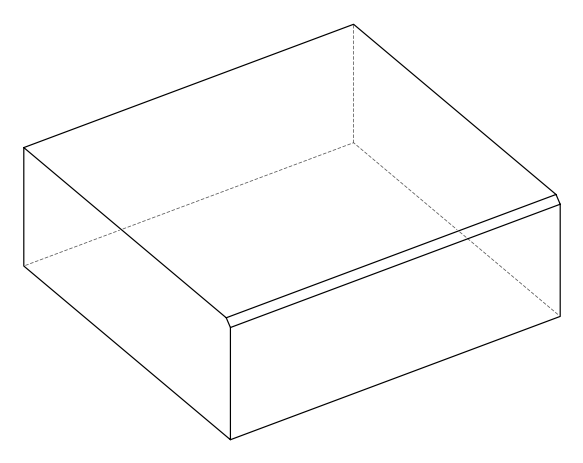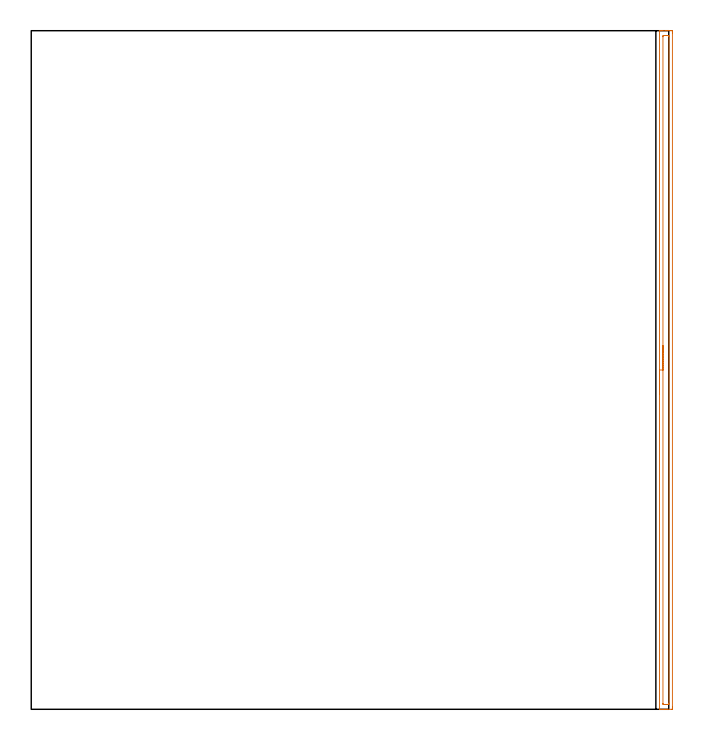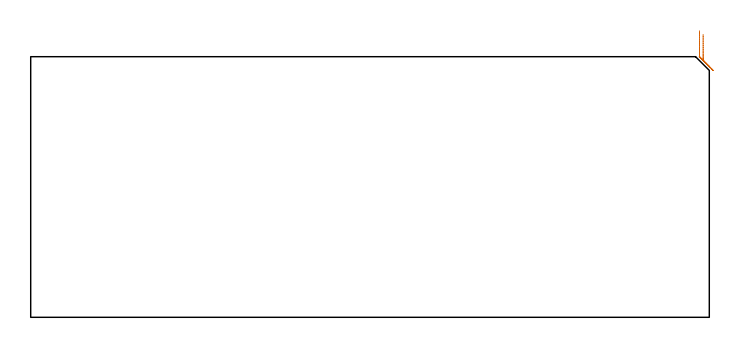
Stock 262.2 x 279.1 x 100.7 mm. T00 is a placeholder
(PLAN: 1 operations, 0 tool changes, 4.7 min)
(1 AREA_MILL | FG_CHAMFER_SURFACE | UGT0205_001 | 4.65 min | 3925 mm3)
(TOOL UGT0205_001 | Chamfer Mill 20 x 3 x 45 deg. | D20 FL50 Z2)
(OP 1 AREA_MILL)
G17 G21 G94 G90
T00 M6
G54
G17 G0 G90 X258.4 Y129.55 S1061 M3
G43 Z110.7 H0
G94 G1 Y129.588 Z109.828 F250.
Y129.702 Z108.963
Y129.891 Z108.112
Y130.153 Z107.28
Y130.487 Z106.474
Y130.89 Z105.7
Y131.358 Z104.964
Y131.89 Z104.272
Y132.479 Z103.629
Y133.122 Z103.039
Y133.814 Z102.508
Y134.55 Z102.04
Y135.324 Z101.637
Y136.13 Z101.303
Y136.962 Z101.041
Y137.813 Z100.852
Y138.678 Z100.738
Y139.55 Z100.7
Y278.927
X258.402 Y279.093 Z100.689
Y279.095 Z100.688
X258.745 Y279.1 Z100.355
X259.047 Z100.052
X259.728 Z99.367
X260.95 Z98.147
X261.491 Z97.604
X262.101 Z96.994
X262.372 Z96.724
X262.983 Z96.113
X263.253 Y279.097 Z95.843
X263.691 Y279.09 Z95.405
X263.695 Y278.929 Z95.403
X263.699 Y278.481 Z95.401
X263.7 Y278.027 Z95.4
Y1.059
X263.699 Y0.619 Z95.401
X263.695 Y0.171 Z95.403
X263.691 Y0.01 Z95.405
X263.253 Y0. Z95.843
X261.491 Z97.604
X260.95 Z98.147
X260.609 Z98.487
X260.069 Z99.027
X259.728 Z99.367
X259.047 Z100.052
X258.746 Z100.354
X258.402 Y0.005 Z100.688
X258.4 Y0.173 Z100.7
Y139.55
X259.814 Z99.286
X259.815 Y276.606 Z99.285
Y276.694
X259.821 Y277.087 Z99.279
X260.212 Y277.097 Z98.888
X260.609 Y277.099 Z98.491
X261.09 Y277.1 Z98.01
X261.491 Y277.099 Z97.609
X261.974 Y277.097 Z97.126
X262.188 Y277.09 Z96.912
X262.279 Y277.062 Z96.821
X262.285 Y276.782 Z96.815
Y276.694
Y2.494
X262.284 Y2.406 Z96.816
X262.279 Y2.013 Z96.821
X261.888 Y2.003 Z97.212
X261.491 Y2.001 Z97.609
X261.01 Y2. Z98.09
X260.609 Y2.001 Z98.491
X260.126 Y2.003 Z98.974
X259.912 Y2.01 Z99.188
X259.821 Y2.038 Z99.279
X259.816 Y2.318 Z99.284
X259.815 Y2.406 Z99.285
X259.814 Y139.55 Z99.286
Y140.422 Z99.324
Y141.286 Z99.438
Y142.138 Z99.626
Y142.97 Z99.889
Y143.776 Z100.223
Y144.55 Z100.625
Y145.286 Z101.094
Y145.978 Z101.625
Y146.621 Z102.215
Y147.21 Z102.858
Y147.741 Z103.55
Y148.21 Z104.286
Y148.613 Z105.06
Y148.947 Z105.866
Y149.209 Z106.698
Y149.398 Z107.549
Y149.512 Z108.414
Y149.55 Z109.286
G0 Z110.7
M5
M2
